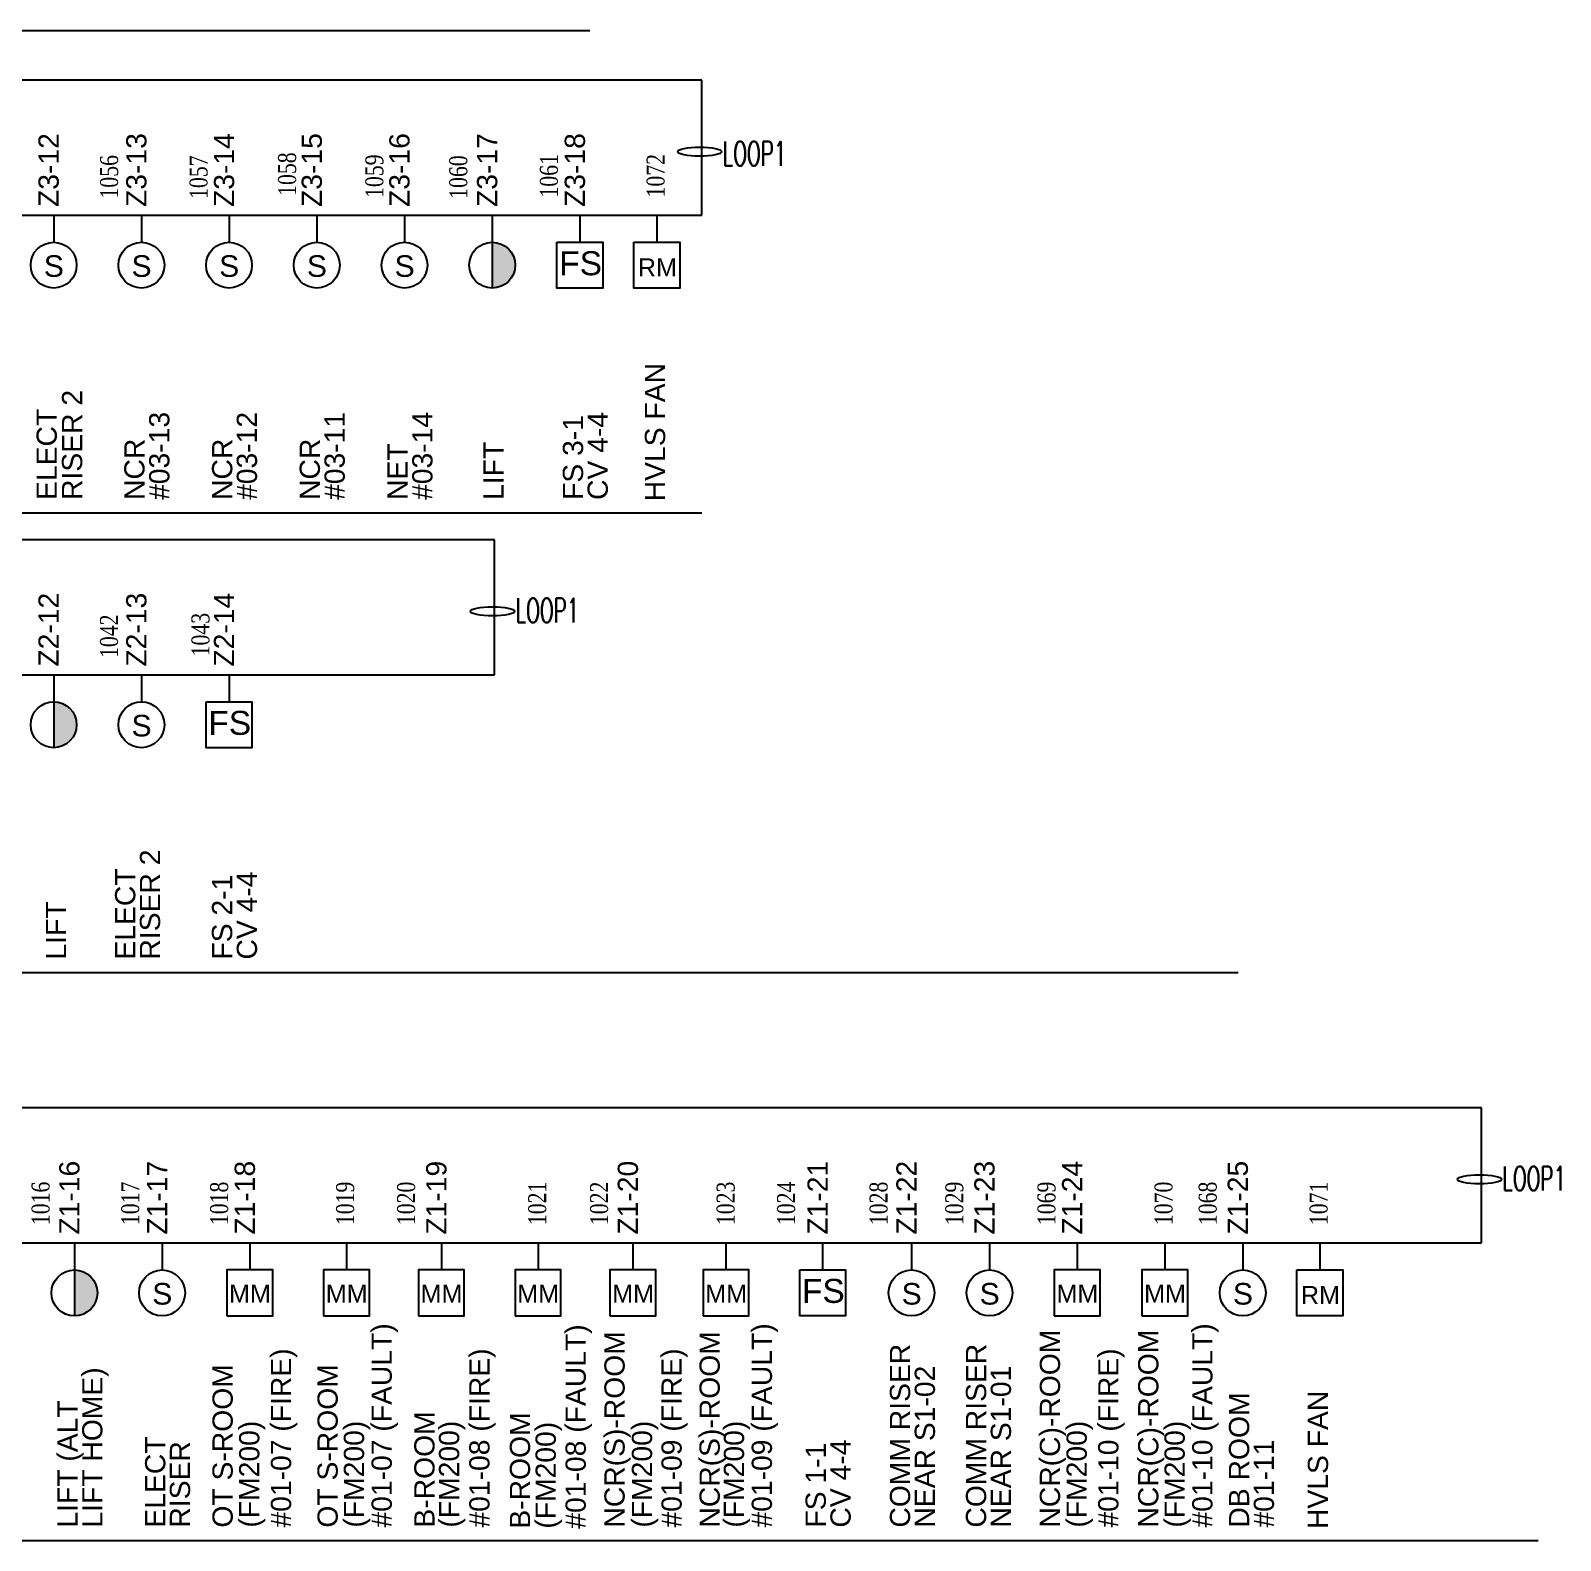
# Model space of a CAD drawing. Header units: millimetres. Extents: x 71430 to 138625, y 8510 to 33475.
# Drawn here: x 91084 to 108086, y 11020 to 27796 of the extents above; entities that cross this region are included whole.
import ezdxf

# ---------------------------------------------------------------- set-up
doc = ezdxf.new("R2010")
doc.units = ezdxf.units.MM
for name, color, linetype in [('ADRESS', 42, 'Continuous'), ('ARCHI', 135, 'Continuous'), ('M-_FA-ZONE NAME', 7, 'Continuous'), ('M-_FIREHEAT_E-', 1, 'Continuous'), ('M-_FIRESMOKE_E-', 1, 'Continuous'), ('M-FIRE----_E-', 12, 'Continuous'), ('M-FIRECABLE_E-', 1, 'Continuous')]:
    doc.layers.add(name, color=color, linetype=linetype)
doc.styles.add('Arial', font='arial.ttf', dxfattribs={"height": 750})
doc.styles.add('simplex', font='simplex_.ttf', dxfattribs={"height": 600})
doc.styles.get("Standard").update_dxf_attribs({"font": 'arial.ttf'})
doc.styles.add('TIME', font='times.ttf', dxfattribs={"width": 0.8})

# ---------------------------------------------------------------- blocks, each defined once
blk = doc.blocks.new('SMOKE')
at = {"layer": 'M-_FIRESMOKE_E-'}
blk.add_circle((0, 0), 255, dxfattribs=at)
blk.add_text('S', height=240, dxfattribs=at).set_placement((-110, -130))
blk = doc.blocks.new('HEAT')
at = {"layer": 'M-_FIREHEAT_E-'}
h = blk.add_hatch(color=256, dxfattribs=at)
h.dxf.hatch_style = 1
h.paths.add_polyline_path([(255, 0, 0.414214), (0, 255), (0, -255, 0.414214)])
blk.add_line((0, 255), (0, -255), dxfattribs=at)
blk.add_circle((0, 0), 255, dxfattribs=at)
blk = doc.blocks.new('MODULE (MM)')
blk.add_lwpolyline([(-196235, -34843), (-195726, -34843), (-195726, -34333), (-196235, -34333)], close=True)
blk.add_text('MM', height=200).set_placement((-196211, -34696))
blk = doc.blocks.new('FLOWSWITCH')
blk.add_lwpolyline([(-135004, -31894), (-134495, -31894), (-134495, -32403), (-135004, -32403)], close=True)
blk.add_text('FS', height=266.5).set_placement((-134979, -32260))
blk = doc.blocks.new('RELAY (RM)')
blk.add_lwpolyline([(-147676, -31786), (-147166, -31786), (-147166, -32296), (-147676, -32296)], close=True)
blk.add_text('RM', height=200).set_placement((-147631, -32165))

msp = doc.modelspace()

# ---------------------------------------------------------------- linework, layer by layer
for centre in [(98520, 26451), (96218, 21344), (107186, 15032)]:
    msp.add_ellipse(centre, major_axis=(-245, 0), ratio=0.208264)
at = {"layer": 'ARCHI'}
for p, q in [((71748, 27796), (97300, 27796)), ((71748, 22439), (98543, 22439)), ((71710, 17332), (104505, 17332)), ((71614, 11020), (107839, 11020))]:
    msp.add_line(p, q, dxfattribs=at)
at = {"layer": 'M-FIRECABLE_E-'}
for p, q in [((98543, 27244), (79785, 27244)), ((98543, 25744), (98543, 27244)), ((79567, 25744), (98543, 25744)), ((91340, 25744), (91340, 25444)), ((92315, 25744), (92315, 25444)), ((93289, 25744), (93289, 25444)), ((94264, 25744), (94264, 25444)), ((95239, 25744), (95239, 25444)), ((96214, 25744), (96214, 25444)), ((97188, 25744), (97188, 25444)), ((98043, 25744), (98043, 25444)), ((96241, 22137), (79567, 22137)), ((96241, 20637), (96241, 22137)), ((79785, 20637), (96241, 20637)), ((91340, 20637), (91340, 20337)), ((92315, 20637), (92315, 20337)), ((93289, 20637), (93289, 20337)), ((107209, 15825), (79785, 15825)), ((107209, 14325), (107209, 15825)), ((76117, 14325), (107209, 14325)), ((91571, 14325), (91571, 14025)), ((92545, 14325), (92545, 14025)), ((93520, 14325), (93520, 14025)), ((94594, 14325), (94594, 14025)), ((95649, 14325), (95649, 14025)), ((96723, 14325), (96723, 14025)), ((97778, 14325), (97778, 14025)), ((98812, 14325), (98812, 14025)), ((99886, 14325), (99886, 14025)), ((100874, 14325), (100874, 14025)), ((101741, 14325), (101741, 14025)), ((102715, 14325), (102715, 14025)), ((103690, 14325), (103690, 14025)), ((104556, 14325), (104556, 14025)), ((105412, 14325), (105412, 14025))]:
    msp.add_line(p, q, dxfattribs=at)

# ---------------------------------------------------------------- block references
at = {"layer": 'M-_FIREHEAT_E-'}
for p in [(96214, 25190), (91340, 20083), (91571, 13770)]:
    msp.add_blockref('HEAT', p, dxfattribs=at)
at = {"layer": 'M-_FIRESMOKE_E-'}
for p in [(91340, 25190), (92315, 25190), (93289, 25190), (94264, 25190), (95239, 25190), (92315, 20083), (92545, 13770), (100874, 13770), (101741, 13770), (104556, 13770)]:
    msp.add_blockref('SMOKE', p, dxfattribs=at)
at = {"layer": 'M-FIRE----_E-'}
for name, p in [('FLOWSWITCH', (231938, 57338)), ('RELAY (RM)', (245464, 57230)), ('FLOWSWITCH', (228038, 52231)), ('MODULE (MM)', (289500, 48358)), ('MODULE (MM)', (290575, 48358)), ('MODULE (MM)', (291629, 48358)), ('MODULE (MM)', (292703, 48358)), ('MODULE (MM)', (293758, 48358)), ('MODULE (MM)', (294792, 48358)), ('FLOWSWITCH', (234636, 45919)), ('MODULE (MM)', (298696, 48358)), ('MODULE (MM)', (299670, 48358)), ('RELAY (RM)', (252833, 45811))]:
    msp.add_blockref(name, p, dxfattribs=at)

# ---------------------------------------------------------------- texts
at = {"style": 'simplex', "width": 0.6}
for p in [(98775, 26294), (96473, 21218), (107440, 14906)]:
    msp.add_text('LOOP1', height=270, dxfattribs=at).set_placement(p)
for s, p in [('HVLS FAN', (98136, 22566)), ('RISER 2 ', (91657, 22581)), ('ELECT', (91375, 22581)), ('#03-13', (92626, 22581)), ('#03-12', (93600, 22581)), ('#03-11', (94575, 22581)), ('#03-14', (95550, 22581)), ('FS 3-1', (97224, 22581)), ('CV 4-4', (97499, 22581)), ('NCR ', (92350, 22581)), ('NCR ', (93325, 22581)), ('NCR ', (94299, 22581)), ('NET', (95274, 22581)), ('LIFT', (96340, 22581)), ('RISER 2', (92523, 17474)), ('ELECT', (92247, 17474)), ('FS 2-1', (93324, 17474)), ('CV 4-4', (93600, 17474)), ('LIFT', (91478, 17474)), ('#01-07 (FAULT)', (95098, 11162)), ('#01-08 (FAULT)', (97254, 11150)), ('NCR(S)-ROOM', (97686, 11162)), ('NCR(S)-ROOM', (98743, 11162)), ('#01-09 (FAULT)', (99323, 11162)), ('NCR(C)-ROOM', (102525, 11162)), ('NCR(C)-ROOM', (103618, 11162)), ('#01-10 (FAULT)', (104219, 11162)), ('#01-07 (FIRE)', (93979, 11162)), ('#01-08 (FIRE)', (96184, 11162)), ('#01-09 (FIRE)', (98320, 11162)), ('COMM RISER', (100859, 11162)), ('COMM RISER', (101704, 11162)), ('#01-10 (FIRE)', (103174, 11162)), ('LIFT HOME)', (91882, 11162)), ('OT S-ROOM', (93330, 11162)), ('OT S-ROOM', (94497, 11162)), ('NEAR S1-02', (101135, 11162)), ('NEAR S1-01', (101980, 11162)), ('DB ROOM', (104627, 11162)), ('HVLS FAN', (105504, 11146)), ('LIFT (ALT', (91606, 11162)), ('B-ROOM', (95573, 11162)), ('B-ROOM', (96635, 11150)), ('(FM200)', (93626, 11162)), ('(FM200)', (94790, 11162)), ('(FM200)', (95847, 11162)), ('(FM200)', (96921, 11150)), ('(FM200)', (97991, 11162)), ('(FM200)', (99013, 11162)), ('(FM200)', (102822, 11162)), ('(FM200)', (103911, 11162)), ('ELECT', (92581, 11162)), ('RISER ', (92856, 11162)), ('FS 1-1', (99922, 11162)), ('CV 4-4', (100198, 11162)), ('#01-11', (104903, 11162))]:
    msp.add_text(s, height=225, rotation=90).set_placement(p)
at = {"layer": 'ADRESS', "char_height": 200, "width": 1194.08, "attachment_point": 1, "rotation": 90, "style": 'TIME'}
for s, insert in [('1056', (91856, 25930)), ('1057', (92850, 25926)), ('1058', (93834, 25960)), ('1059', (94804, 25937)), ('1060', (95737, 25927)), ('1061', (96744, 25941)), ('1072', (97930, 25942)), ('1042', (91855, 20825)), ('1043', (92871, 20843)), ('1016', (91094, 14523)), ('1017', (92091, 14523)), ('1018', (93079, 14523)), ('1019', (94479, 14523)), ('1020', (95157, 14523)), ('1021', (96614, 14523)), ('1022', (97302, 14523)), ('1023', (98708, 14523)), ('1024', (99380, 14523)), ('1028', (100408, 14523)), ('1029', (101250, 14523)), ('1069', (102274, 14523)), ('1070', (103575, 14523)), ('1068', (104066, 14523)), ('1071', (105299, 14523))]:
    msp.add_mtext(s, dxfattribs=dict(at, insert=insert))
at = {"layer": 'M-_FA-ZONE NAME', "style": 'Arial'}
for s, p in [('Z3-12', (91396, 25836)), ('Z3-13', (92371, 25836)), ('Z3-14', (93346, 25836)), ('Z3-15', (94321, 25836)), ('Z3-16', (95295, 25836)), ('Z3-17', (96270, 25836)), ('Z3-18', (97245, 25836)), ('Z2-12', (91396, 20729)), ('Z2-13', (92371, 20729)), ('Z2-14', (93346, 20729)), ('Z1-16', (91627, 14417)), ('Z1-17', (92602, 14417)), ('Z1-18', (93577, 14417)), ('Z1-19', (95705, 14417)), ('Z1-20', (97834, 14417)), ('Z1-21', (99943, 14417)), ('Z1-22', (100931, 14417)), ('Z1-23', (101797, 14417)), ('Z1-24', (102772, 14417)), ('Z1-25', (104613, 14417))]:
    msp.add_text(s, height=225, rotation=90, dxfattribs=at).set_placement(p)

doc.saveas('drawing.dxf')
